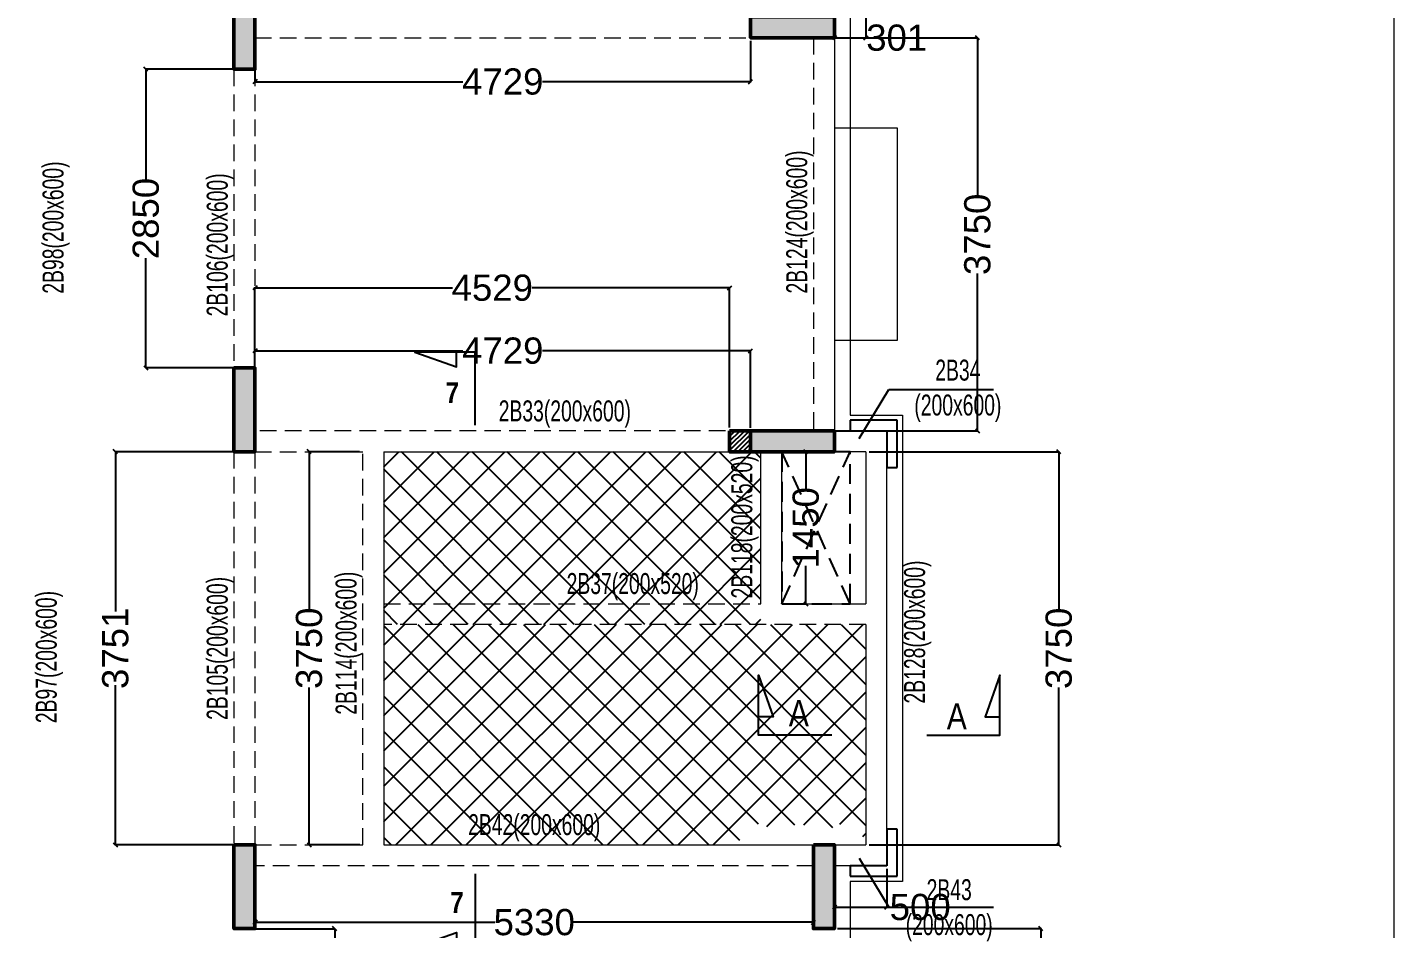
# Model space of a CAD drawing. Header units: millimetres. Extents: x -29 to 37328, y -5 to 79129.
# Drawn here: x 24289 to 37328, y 42408 to 51008 of the extents above; entities that cross this region are included whole.
import ezdxf
from ezdxf.enums import TextEntityAlignment as Align

# ---------------------------------------------------------------- set-up
doc = ezdxf.new("R2010")
doc.units = ezdxf.units.MM
for name, pattern in [('CONTINU', [0]), ('DASHED', [0.75, 0.5, -0.25]), ('HIDDEN', [9.524999999999995, 6.349999999999998, -3.174999999999998])]:
    doc.linetypes.add(name, pattern=pattern)
for name, color, linetype, lineweight in [('A-BOXING PROJECTION', 8, 'Continuous', 9), ('A-CLMN', 5, 'Continuous', 50), ('A-CONC-PATT', 253, 'Continuous', 0), ('S - BEAM', 7, 'Continuous', 13), ('S - BEAM TXT', 30, 'Continuous', 13), ('STR-Stair', 1, 'Continuous', 13)]:
    doc.layers.add(name, color=color, linetype=linetype, lineweight=lineweight)
for name, color, linetype in [('BAND DETAILS', 2, 'Continuous'), ('PC-Detail-Light', 7, 'Continuous'), ('S-DIM', 8, 'Continuous'), ('SECTION', 4, 'CONTINU'), ('SL-FW-HIDDEN', 1, 'Continuous'), ('TOILET SUNK BY80', 240, 'Continuous')]:
    doc.layers.add(name, color=color, linetype=linetype)
doc.styles.add('S - GRID TXT', font='ARIALNB.TTF')
doc.styles.add('SD', font='ARIALNB.TTF')
doc.styles.add('SED', font='ARIALN.TTF', dxfattribs={"height": 50})
doc.styles.add('SOBHA', font='arial.ttf')
doc.styles.get("Standard").update_dxf_attribs({"font": 'arial.ttf'})
doc.styles.add('TITLE', font='tahoma.ttf')
doc.dimstyles.new('ISO-25', dxfattribs={"dimtxt": 2.5, "dimasz": 2.5, "dimexe": 1.25, "dimexo": 0.625, "dimtad": 1, "dimtxsty": 'Standard', "dimcen": 2.5, "dimadec": 0, "dimazin": 0, "dimtfac": 1, "dimtmove": 0, "dimatfit": 3, "dimfxl": 1, "dimarcsym": 0})
doc.dimstyles.new('S--20', dxfattribs={"dimscale": 20, "dimtxt": 12.5, "dimasz": 2, "dimexe": 0.25, "dimexo": 1.5, "dimgap": 0.1, "dimtad": 0, "dimdec": 0, "dimrnd": 0.0005, "dimzin": 0, "dimdsep": 46, "dimtxsty": 'SOBHA', "dimblk": 'OBLIQUE', "dimcen": 0.09, "dimclrd": 8, "dimclre": 8, "dimclrt": 4, "dimadec": 0, "dimazin": 0, "dimtfac": 1, "dimtdec": 0, "dimtofl": 0, "dimtmove": 0, "dimatfit": 3, "dimfxl": 0.18, "dimtolj": 1, "dimtzin": 0, "dimlwd": -1, "dimlwe": -1, "dimarcsym": 0})

# ---------------------------------------------------------------- blocks, each defined once
blk = doc.blocks.new('*U76')
at = {"layer": 'SL-FW-HIDDEN', "linetype": 'HIDDEN', "ltscale": 30}
for p, q in [((649.9999999981881, 1449.987319799671), (0, 0)), ((0, 1449.987319799606), (649.9999999981881, 6.51994e-11))]:
    blk.add_line(p, q, dxfattribs=at)
blk.add_lwpolyline([(0, 1449.987319799606), (649.9999999981881, 1449.987319799671), (649.9999999981881, 6.51994e-11), (0, 0)], close=True, dxfattribs=at)
at = {"layer": 'SL-FW-HIDDEN', "linetype": 'DASHED', "ltscale": 250, "style": 'TITLE'}
blk.add_attdef('DECRIPTION', text='', height=125, dxfattribs=at).set_placement((960.2857945039927, 115.6187011250547), align=Align.MIDDLE_CENTER)
blk = doc.blocks.new('FFR')
at = {"layer": 'A-CONC-PATT'}
h = blk.add_hatch(color=256, dxfattribs=at)
h.dxf.hatch_style = 1
h.paths.add_polyline_path([(18370.0027999097, 20080.00089872256), (18170.00279990971, 20080.00089872256), (18170.00279990971, 19280.00089872256), (18370.0027999097, 19280.00089872256)])
h = blk.add_hatch(color=256, dxfattribs=at)
h.dxf.hatch_style = 1
h.paths.add_polyline_path([(23900.00279990971, 19580.02746879495), (23900.00279990971, 19780.02746879496), (23100.00279990971, 19780.02746879496), (23100.00279990971, 19580.02746879495)])
h = blk.add_hatch(color=256, dxfattribs=at)
h.dxf.hatch_style = 1
h.paths.add_polyline_path([(18370.00000000014, 16430.0000068061), (18170.00000000014, 16430.0000068061), (18170.00000000014, 15630.0000068061), (18370.00000000014, 15630.0000068061)])
h = blk.add_hatch(color=256, dxfattribs=at)
h.dxf.hatch_style = 1
h.paths.add_polyline_path([(23899.9984540554, 15630.00001021847), (23899.9984540554, 15830.05240987288), (23099.9984540554, 15830.05240987288), (23099.9984540554, 15630.00001021847)])
h = blk.add_hatch(color=256, dxfattribs=at)
h.dxf.hatch_style = 1
h.paths.add_polyline_path([(18370.0000000002, 11879.99998599849), (18170.0000000002, 11879.99998599849), (18170.0000000002, 11079.99998599849), (18370.0000000002, 11079.99998599849)])
h = blk.add_hatch(color=256, dxfattribs=at)
h.dxf.hatch_style = 1
h.paths.add_polyline_path([(23900.00000000023, 11880.00000168103), (23700.00000000023, 11880.00000168103), (23700.00000000023, 11080.00000168104), (23900.00000000023, 11080.00000168104)])
at = {"layer": 'PC-Detail-Light', "linetype": 'ByBlock'}
h = blk.add_hatch(dxfattribs=at)
h.set_pattern_fill('ANSI31', color=8, scale=10)
h.set_pattern_definition([(45, (40025.56008272475, 2210502.121242438), (-22.45064030267288, 22.45064030267288), [])])
h.paths.add_polyline_path([(22899.9984540554, 15829.99998051487), (23099.9984540554, 15829.99998051487), (23099.9984540554, 15629.99998051487), (22899.9984540554, 15629.99998051487)])
at = {"layer": 'A-CLMN'}
for points, elevation in [([(18170.00279990971, 20080.00089872256), (18370.0027999097, 20080.00089872256), (18370.0027999097, 19280.00089872256), (18170.00279990971, 19280.00089872256)], 0.5916704429378362), ([(23900.00279990971, 19780.02746879496), (23900.00279990971, 19580.02746879495), (23100.00279990971, 19580.02746879495), (23100.00279990971, 19780.02746879496)], 0.5882069879004213), ([(22899.9984540554, 15829.99998051487), (23099.9984540554, 15829.99998051487), (23099.9984540554, 15629.99998051487), (22899.9984540554, 15629.99998051487)], -0.2712165559620134), ([(23899.9984540554, 15830.05240987288), (23899.9984540554, 15630.00001021847), (23099.9984540554, 15630.00001021847), (23099.9984540554, 15830.05240987288)], -0.2712165559620134)]:
    blk.add_lwpolyline(points, close=True, dxfattribs=dict(at, elevation=elevation))
for points in [[(18170.00000000014, 16430.0000068061), (18370.00000000014, 16430.0000068061), (18370.00000000014, 15630.0000068061), (18170.00000000014, 15630.0000068061)], [(18170.0000000002, 11879.99998599849), (18370.0000000002, 11879.99998599849), (18370.0000000002, 11079.99998599849), (18170.0000000002, 11079.99998599849)], [(23700.00000000023, 11880.00000168103), (23900.00000000023, 11880.00000168103), (23900.00000000023, 11080.00000168104), (23700.00000000023, 11080.00000168104)]]:
    blk.add_lwpolyline(points, close=True, dxfattribs=at)
blk = doc.blocks.new('ELEVATION FEATURE - ELEVATION FEATURE-2962623-SECOND FLOOR LEVEL')
at = {"layer": 'A-BOXING PROJECTION', "color": 2}
for p, q in [((5002167.966032137, 4974915.610924845), (5002167.966032137, 4970965.610906194)), ((5002167.966032137, 4970965.610906194), (5002167.966032137, 4968225.610887547)), ((5002167.966032137, 4968225.610887546), (5002667.966032137, 4968225.610887546)), ((5002667.966032137, 4968225.610887547), (5002667.966032137, 4963775.610887544)), ((5002667.966032136, 4963775.610887544), (5002167.966032136, 4963775.610887544)), ((5002167.966032137, 4963775.610887544), (5002167.966032137, 4963065.610923148))]:
    blk.add_line(p, q, dxfattribs=at)
at = {"layer": 'A-BOXING PROJECTION', "color": 2, "lineweight": 25}
for p, q in [((5002167.966032136, 4968175.610887545), (5002167.966032136, 4968075.610887545)), ((5002617.966032136, 4968175.610887545), (5002167.966032136, 4968175.610887545)), ((5002167.966032136, 4968075.610887545), (5002517.966032136, 4968075.610887545)), ((5002517.966032136, 4968075.610887545), (5002517.966032136, 4967725.610887545)), ((5002617.966032136, 4967725.610887545), (5002617.966032136, 4968175.610887545)), ((5002517.966032136, 4967725.610887545), (5002617.966032136, 4967725.610887545)), ((5002617.966032136, 4964275.610887546), (5002517.966032136, 4964275.610887546)), ((5002517.966032136, 4964275.610887546), (5002517.966032136, 4963925.610887545)), ((5002617.966032136, 4963825.610887546), (5002617.966032136, 4964275.610887546)), ((5002517.966032136, 4963925.610887545), (5002167.966032136, 4963925.610887545)), ((5002167.966032136, 4963925.610887545), (5002167.966032136, 4963825.610887546)), ((5002167.966032136, 4963825.610887546), (5002617.966032136, 4963825.610887546))]:
    blk.add_line(p, q, dxfattribs=at)
blk = doc.blocks.new('A$C420997f2')
at = {"layer": 'SECTION', "color": 5, "ltscale": 1000}
for points, elevation in [([(23674.25302811182, 11724.70115976035), (22976.92639255902, 11724.70370704727), (22976.92849270097, 12299.62321322644), (23116.27923874028, 11901.49797995155), (22976.9270383821, 11901.49848899757)], -1.029502051516391), ([(24581.47126353072, 11724.70115976082), (25278.79789908352, 11724.70370704727), (25278.79579894158, 12299.62321322644), (25139.44505290227, 11901.49797995155), (25278.79725326045, 11901.49848899757)], -0.4617029400062353)]:
    blk.add_lwpolyline(points, dxfattribs=dict(at, elevation=elevation))
at = {"layer": 'SECTION', "linetype": 'Continuous', "style": 'SED'}
for p in [(23265.09804594849, 11810.55171096045, -1.029502051516391), (24772.65962759062, 11780.59554078663, -0.4617029400062293)]:
    blk.add_text('A', height=250, rotation=0.0105111009019829, dxfattribs=at).set_placement(p)
blk = doc.blocks.new('_Oblique')
at = {"color": 0, "linetype": 'ByBlock', "lineweight": -2}
blk.add_line((-0.5, -0.5), (0.5, 0.5), dxfattribs=at)
blk = doc.blocks.new('*D270')
at = {"layer": 'Defpoints', "color": 0, "linetype": 'ByBlock', "transparency": 16777216}
for p in [(31991.26730592547, 55055.2387894822, 0.0170424583166096), (32291.79428978754, 55055.2387894822, 0.0170424583166056), (32291.79428978754, 50907.92197320393)]:
    blk.add_point(p, dxfattribs=at)
at = {"layer": 'S-DIM', "color": 8, "transparency": 16777216}
for p, q in [((31991.26730592547, 55025.2387894822), (31991.26730592547, 50902.92197320393)), ((32291.79428978754, 55025.2387894822), (32291.79428978754, 50902.92197320393)), ((31991.26730592547, 50907.92197320393), (32291.79428978754, 50907.92197320393)), ((32291.79428978754, 50907.92197320393), (32331.79428978753, 50907.92197320393))]:
    blk.add_line(p, q, dxfattribs=at)
at = {"layer": 'S-DIM', "color": 8, "linetype": 'ByBlock', "transparency": 16777216, "xscale": 40, "yscale": 40, "zscale": 40, "rotation": 180}
blk.add_blockref('_Oblique', (31991.26730592547, 50907.92197320393), dxfattribs=at)
at = {"layer": 'S-DIM', "color": 8, "linetype": 'ByBlock', "transparency": 16777216, "xscale": 40, "yscale": 40, "zscale": 40}
blk.add_blockref('_Oblique', (32291.79428978754, 50907.92197320393), dxfattribs=at)
at = {"layer": 'S-DIM', "color": 4, "linetype": 'ByBlock', "transparency": 16777216, "insert": (32585.75540847785, 50907.92197320393), "char_height": 250, "attachment_point": 5, "style": 'SOBHA'}
blk.add_mtext('\\A1;301', dxfattribs=at)
blk = doc.blocks.new('*D397')
at = {"layer": 'Defpoints', "color": 0, "linetype": 'ByBlock', "transparency": 16777216}
for p in [(26461.26651538868, 50907.92197320377), (31190.70082329106, 50908.58102017564, 0.5208594043620997), (31190.70082329106, 50489.40024323342)]:
    blk.add_point(p, dxfattribs=at)
at = {"layer": 'S-DIM', "color": 8, "transparency": 16777216}
for p, q in [((26461.26651538868, 50877.92197320378), (26461.26651538868, 50484.40024323342)), ((31190.70082329106, 50878.58102017563), (31190.70082329106, 50484.40024323342)), ((26461.26651538868, 50489.40024323342), (28445.4024960793, 50489.40024323342)), ((31190.70082329106, 50489.40024323342), (29206.56484260044, 50489.40024323342))]:
    blk.add_line(p, q, dxfattribs=at)
at = {"layer": 'S-DIM', "color": 8, "linetype": 'ByBlock', "transparency": 16777216, "xscale": 40, "yscale": 40, "zscale": 40, "rotation": 180}
blk.add_blockref('_Oblique', (26461.26651538868, 50489.40024323342), dxfattribs=at)
at = {"layer": 'S-DIM', "color": 8, "linetype": 'ByBlock', "transparency": 16777216, "xscale": 40, "yscale": 40, "zscale": 40}
blk.add_blockref('_Oblique', (31190.70082329106, 50489.40024323342), dxfattribs=at)
at = {"layer": 'S-DIM', "color": 4, "linetype": 'ByBlock', "transparency": 16777216, "insert": (28825.98366933987, 50489.40024323342), "char_height": 250, "attachment_point": 5, "style": 'SOBHA'}
blk.add_mtext('\\A1;4729', dxfattribs=at)
blk = doc.blocks.new('*D399')
at = {"layer": 'Defpoints', "color": 0, "linetype": 'ByBlock', "transparency": 16777216}
for p in [(31190.3264749613, 47922.01982063009), (26461.42337137478, 47157.9219732224), (31190.3264749613, 47157.92197322256, -0.3385641395003347)]:
    blk.add_point(p, dxfattribs=at)
at = {"layer": 'S-DIM', "color": 8, "transparency": 16777216}
for p, q in [((26461.42337137478, 47187.92197322239), (26461.42337137478, 47927.01982063008)), ((26461.42337137478, 47922.01982063009), (28445.29374990747, 47922.01982063009)), ((31190.3264749613, 47922.01982063009), (29206.45609642861, 47922.01982063009)), ((31190.3264749613, 47187.92197322255), (31190.3264749613, 47927.01982063008))]:
    blk.add_line(p, q, dxfattribs=at)
at = {"layer": 'S-DIM', "color": 8, "linetype": 'ByBlock', "transparency": 16777216, "xscale": 40, "yscale": 40, "zscale": 40, "rotation": 180}
blk.add_blockref('_Oblique', (26461.42337137478, 47922.01982063009), dxfattribs=at)
at = {"layer": 'S-DIM', "color": 8, "linetype": 'ByBlock', "transparency": 16777216, "xscale": 40, "yscale": 40, "zscale": 40}
blk.add_blockref('_Oblique', (31190.3264749613, 47922.01982063009), dxfattribs=at)
at = {"layer": 'S-DIM', "color": 4, "linetype": 'ByBlock', "transparency": 16777216, "insert": (28825.87492316804, 47922.01982063009), "char_height": 250, "attachment_point": 5, "style": 'SOBHA'}
blk.add_mtext('\\A1;4729', dxfattribs=at)
blk = doc.blocks.new('*D400')
at = {"layer": 'Defpoints', "color": 0, "linetype": 'ByBlock', "transparency": 16777216}
for p in [(26461.42337137478, 48522.35184436261), (26461.42337137478, 47157.9219732224), (30990.69647743674, 47158.55353189555, -0.3385641395007042)]:
    blk.add_point(p, dxfattribs=at)
at = {"layer": 'S-DIM', "color": 8, "transparency": 16777216}
for p, q in [((26461.42337137478, 47187.92197322239), (26461.42337137478, 48527.3518443626)), ((26461.42337137478, 48522.35184436261), (28345.47875114519, 48522.35184436261)), ((30990.69647743674, 48522.35184436261), (29106.64109766633, 48522.35184436261)), ((30990.69647743674, 47188.55353189555), (30990.69647743674, 48527.3518443626))]:
    blk.add_line(p, q, dxfattribs=at)
at = {"layer": 'S-DIM', "color": 8, "linetype": 'ByBlock', "transparency": 16777216, "xscale": 40, "yscale": 40, "zscale": 40, "rotation": 180}
blk.add_blockref('_Oblique', (26461.42337137478, 48522.35184436261), dxfattribs=at)
at = {"layer": 'S-DIM', "color": 8, "linetype": 'ByBlock', "transparency": 16777216, "xscale": 40, "yscale": 40, "zscale": 40}
blk.add_blockref('_Oblique', (30990.69647743674, 48522.35184436261), dxfattribs=at)
at = {"layer": 'S-DIM', "color": 4, "linetype": 'ByBlock', "transparency": 16777216, "insert": (28726.05992440576, 48522.35184436261), "char_height": 250, "attachment_point": 5, "style": 'SOBHA'}
blk.add_mtext('\\A1;4529', dxfattribs=at)
blk = doc.blocks.new('*D309')
at = {"layer": 'Defpoints', "color": 0, "linetype": 'ByBlock', "transparency": 16777216}
for p in [(26461.20151002331, 43007.60448501368, 0.775131709330708), (31791.50772612333, 43007.60448501368, 0.7751317093305073), (31791.50772612333, 42469.06205213691)]:
    blk.add_point(p, dxfattribs=at)
at = {"layer": 'S-DIM', "color": 8, "transparency": 16777216}
for p, q in [((26461.20151002331, 42977.60448501368), (26461.20151002331, 42464.06205213691)), ((31791.50772612333, 42977.60448501368), (31791.50772612333, 42464.06205213691)), ((26461.20151002331, 42469.06205213691), (28751.48626882366, 42469.06205213691)), ((31791.50772612333, 42469.06205213691), (29501.22296732298, 42469.06205213691))]:
    blk.add_line(p, q, dxfattribs=at)
at = {"layer": 'S-DIM', "color": 8, "linetype": 'ByBlock', "transparency": 16777216, "xscale": 40, "yscale": 40, "zscale": 40, "rotation": 180}
blk.add_blockref('_Oblique', (26461.20151002331, 42469.06205213691), dxfattribs=at)
at = {"layer": 'S-DIM', "color": 8, "linetype": 'ByBlock', "transparency": 16777216, "xscale": 40, "yscale": 40, "zscale": 40}
blk.add_blockref('_Oblique', (31791.50772612333, 42469.06205213691), dxfattribs=at)
at = {"layer": 'S-DIM', "color": 4, "linetype": 'ByBlock', "transparency": 16777216, "insert": (29126.35461807332, 42469.06205213691), "char_height": 250, "attachment_point": 5, "style": 'SOBHA'}
blk.add_mtext('\\A1;5330', dxfattribs=at)
blk = doc.blocks.new('*D310')
at = {"layer": 'Defpoints', "color": 0, "linetype": 'ByBlock', "transparency": 16777216}
for p in [(31991.42334512643, 43007.9219764277, 0.1904862137207601), (32491.72819930711, 43007.9219764277, 0.1904862137210008), (32491.72819930711, 42613.78913731982)]:
    blk.add_point(p, dxfattribs=at)
at = {"layer": 'S-DIM', "color": 8, "transparency": 16777216}
for p, q in [((31991.42334512643, 42977.9219764277), (31991.42334512643, 42608.78913731982)), ((32491.72819930711, 42977.9219764277), (32491.72819930711, 42608.78913731982)), ((31991.42334512643, 42613.78913731982), (32491.72819930711, 42613.78913731982)), ((32491.72819930711, 42613.78913731982), (32531.72819930711, 42613.78913731982))]:
    blk.add_line(p, q, dxfattribs=at)
at = {"layer": 'S-DIM', "color": 8, "linetype": 'ByBlock', "transparency": 16777216, "xscale": 40, "yscale": 40, "zscale": 40, "rotation": 180}
blk.add_blockref('_Oblique', (31991.42334512643, 42613.78913731982), dxfattribs=at)
at = {"layer": 'S-DIM', "color": 8, "linetype": 'ByBlock', "transparency": 16777216, "xscale": 40, "yscale": 40, "zscale": 40}
blk.add_blockref('_Oblique', (32491.72819930711, 42613.78913731982), dxfattribs=at)
at = {"layer": 'S-DIM', "color": 4, "linetype": 'ByBlock', "transparency": 16777216, "insert": (32809.47854037123, 42613.78913731982), "char_height": 250, "attachment_point": 5, "style": 'SOBHA'}
blk.add_mtext('\\A1;500', dxfattribs=at)
blk = doc.blocks.new('*D423')
at = {"layer": 'Defpoints', "color": 0, "linetype": 'ByBlock', "transparency": 16777216}
for p in [(26261.4233713748, 42407.92197310833), (27222.92158575369, 42407.92197310833), (26261.00317202567, 39258.55355311016, -0.0673475835383215)]:
    blk.add_point(p, dxfattribs=at)
at = {"layer": 'S-DIM', "color": 8, "transparency": 16777216}
for p, q in [((26291.4233713748, 42407.92197310833), (27227.92158575369, 42407.92197310833)), ((27222.92158575369, 42407.92197310833), (27222.92158575369, 41208.702974569)), ((27222.9215857537, 39258.55355311016), (27222.9215857537, 40457.77255164948)), ((26291.00317202567, 39258.55355311016), (27227.92158575369, 39258.55355311016))]:
    blk.add_line(p, q, dxfattribs=at)
at = {"layer": 'S-DIM', "color": 8, "linetype": 'ByBlock', "transparency": 16777216, "xscale": 40, "yscale": 40, "zscale": 40}
for p, rotation in [((27222.92158575369, 42407.92197310833), 90), ((27222.9215857537, 39258.55355311016), 270)]:
    blk.add_blockref('_Oblique', p, dxfattribs=dict(at, rotation=rotation))
at = {"layer": 'S-DIM', "color": 4, "linetype": 'ByBlock', "transparency": 16777216, "insert": (27222.9215857537, 40833.23776310923), "char_height": 250, "attachment_point": 5, "rotation": 90, "style": 'SOBHA'}
blk.add_mtext('\\A1;3149', dxfattribs=at)
blk = doc.blocks.new('*D357')
at = {"layer": 'Defpoints', "color": 0, "linetype": 'ByBlock', "transparency": 16777216}
for p in [(25129.82227967969, 46958.5535581868), (26460.69802338151, 46958.5535581868, -0.0673475835383215), (26461.20151002333, 43207.92197642958, 0.775131709330708)]:
    blk.add_point(p, dxfattribs=at)
at = {"layer": 'S-DIM', "color": 8, "transparency": 16777216}
for p, q in [((26430.69802338151, 46958.5535581868), (25124.82227967969, 46958.5535581868)), ((25129.82227967969, 46958.5535581868), (25129.82227967969, 45434.31689418405)), ((25129.82227967969, 43207.92197642958), (25129.82227967969, 44732.15864043234)), ((26431.20151002332, 43207.92197642958), (25124.82227967969, 43207.92197642958))]:
    blk.add_line(p, q, dxfattribs=at)
at = {"layer": 'S-DIM', "color": 8, "linetype": 'ByBlock', "transparency": 16777216, "xscale": 40, "yscale": 40, "zscale": 40}
for p, rotation in [((25129.82227967969, 46958.5535581868), 90), ((25129.82227967969, 43207.92197642958), 270)]:
    blk.add_blockref('_Oblique', p, dxfattribs=dict(at, rotation=rotation))
at = {"layer": 'S-DIM', "color": 4, "linetype": 'ByBlock', "transparency": 16777216, "insert": (25129.8222796797, 45083.23776730818), "char_height": 250, "attachment_point": 5, "rotation": 90, "style": 'SOBHA'}
blk.add_mtext('\\A1;3751', dxfattribs=at)
blk = doc.blocks.new('*D358')
at = {"layer": 'Defpoints', "color": 0, "linetype": 'ByBlock', "transparency": 16777216}
for p in [(25420.58920879952, 50608.55445010327), (26460.70082329107, 50608.55445010327, 0.5243228593995147), (26460.69802338153, 47758.5535581868, -0.0673475835383215)]:
    blk.add_point(p, dxfattribs=at)
at = {"layer": 'S-DIM', "color": 8, "transparency": 16777216}
for p, q in [((26430.70082329107, 50608.55445010327), (25415.58920879952, 50608.55445010327)), ((25420.58920879952, 50608.55445010327), (25420.58920879952, 49560.55400414504)), ((25420.58920879952, 47758.5535581868), (25420.58920879952, 48806.55400414503)), ((26430.69802338153, 47758.5535581868), (25415.58920879952, 47758.5535581868))]:
    blk.add_line(p, q, dxfattribs=at)
at = {"layer": 'S-DIM', "color": 8, "linetype": 'ByBlock', "transparency": 16777216, "xscale": 40, "yscale": 40, "zscale": 40}
for p, rotation in [((25420.58920879952, 50608.55445010327), 90), ((25420.58920879952, 47758.5535581868), 270)]:
    blk.add_blockref('_Oblique', p, dxfattribs=dict(at, rotation=rotation))
at = {"layer": 'S-DIM', "color": 4, "linetype": 'ByBlock', "transparency": 16777216, "insert": (25420.58920879953, 49183.55400414501), "char_height": 250, "attachment_point": 5, "rotation": 90, "style": 'SOBHA'}
blk.add_mtext('\\A1;2850', dxfattribs=at)
blk = doc.blocks.new('*D429')
at = {"layer": 'Defpoints', "color": 0, "linetype": 'ByBlock', "transparency": 16777216}
for p in [(26978.40482562421, 46958.55435058289), (27490.5555854914, 46958.55435058289, -0.1903881762720516), (27490.75510308404, 43208.55500563888, -0.3941497841080543)]:
    blk.add_point(p, dxfattribs=at)
at = {"layer": 'S-DIM', "color": 8, "transparency": 16777216}
for p, q in [((27460.5555854914, 46958.55435058289), (26973.40482562421, 46958.55435058289)), ((26978.40482562421, 46958.55435058289), (26978.40482562421, 45458.33776133053)), ((26978.40482562421, 43208.55500563888), (26978.40482562421, 44708.77159489123)), ((27460.75510308404, 43208.55500563888), (26973.40482562421, 43208.55500563888))]:
    blk.add_line(p, q, dxfattribs=at)
at = {"layer": 'S-DIM', "color": 8, "linetype": 'ByBlock', "transparency": 16777216, "xscale": 40, "yscale": 40, "zscale": 40}
for p, rotation in [((26978.40482562421, 46958.55435058289), 90), ((26978.40482562421, 43208.55500563888), 270)]:
    blk.add_blockref('_Oblique', p, dxfattribs=dict(at, rotation=rotation))
at = {"layer": 'S-DIM', "color": 4, "linetype": 'ByBlock', "transparency": 16777216, "insert": (26978.40482562422, 45083.55467811087), "char_height": 250, "attachment_point": 5, "rotation": 90, "style": 'SOBHA'}
blk.add_mtext('\\A1;3750', dxfattribs=at)
blk = doc.blocks.new('*D361')
at = {"layer": 'Defpoints', "color": 0, "linetype": 'ByBlock', "transparency": 16777216}
for p in [(31490.04401293985, 46957.90188296995, -0.1903881762718811), (31490.04401293988, 45507.91456317034, -0.1903881762719663), (31718.0154673207, 45507.91456317034)]:
    blk.add_point(p, dxfattribs=at)
at = {"layer": 'S-DIM', "color": 8, "transparency": 16777216}
for p, q in [((31520.04401293985, 46957.90188296995), (31723.0154673207, 46957.90188296995)), ((31718.0154673207, 46957.90188296995), (31718.0154673207, 46596.00986017792)), ((31718.0154673207, 45507.91456317034), (31718.0154673207, 45869.80658596236)), ((31520.04401293988, 45507.91456317034), (31723.0154673207, 45507.91456317034))]:
    blk.add_line(p, q, dxfattribs=at)
at = {"layer": 'S-DIM', "color": 8, "linetype": 'ByBlock', "transparency": 16777216, "xscale": 40, "yscale": 40, "zscale": 40}
for p, rotation in [((31718.0154673207, 46957.90188296995), 90), ((31718.0154673207, 45507.91456317034), 270)]:
    blk.add_blockref('_Oblique', p, dxfattribs=dict(at, rotation=rotation))
at = {"layer": 'S-DIM', "color": 4, "linetype": 'ByBlock', "transparency": 16777216, "insert": (31718.01546732071, 46232.90822307013), "char_height": 250, "attachment_point": 5, "rotation": 90, "style": 'SOBHA'}
blk.add_mtext('\\A1;1450', dxfattribs=at)
blk = doc.blocks.new('*D366')
at = {"layer": 'Defpoints', "color": 0, "linetype": 'ByBlock', "transparency": 16777216}
for p in [(31990.69802338159, 42408.55355306173, -0.0673475835383215), (31991.42331934047, 39257.92196981021, 0.2073325978203511), (33961.34576280894, 39257.92196981021)]:
    blk.add_point(p, dxfattribs=at)
at = {"layer": 'S-DIM', "color": 8, "transparency": 16777216}
for p, q in [((32020.69802338158, 42408.55355306173), (33966.34576280894, 42408.55355306173)), ((33961.34576280894, 42408.55355306173), (33961.34576280894, 41184.31688831182)), ((33961.34576280894, 39257.92196981021), (33961.34576280894, 40482.15863456011)), ((32021.42331934047, 39257.92196981021), (33966.34576280894, 39257.92196981021))]:
    blk.add_line(p, q, dxfattribs=at)
at = {"layer": 'S-DIM', "color": 8, "linetype": 'ByBlock', "transparency": 16777216, "xscale": 40, "yscale": 40, "zscale": 40}
for p, rotation in [((33961.34576280894, 42408.55355306173), 90), ((33961.34576280894, 39257.92196981021), 270)]:
    blk.add_blockref('_Oblique', p, dxfattribs=dict(at, rotation=rotation))
at = {"layer": 'S-DIM', "color": 4, "linetype": 'ByBlock', "transparency": 16777216, "insert": (33961.34576280894, 40833.23776143595), "char_height": 250, "attachment_point": 5, "rotation": 90, "style": 'SOBHA'}
blk.add_mtext('\\A1;3151', dxfattribs=at)
blk = doc.blocks.new('*D431')
at = {"layer": 'Defpoints', "color": 0, "linetype": 'ByBlock', "transparency": 16777216}
for p in [(31791.42331934048, 50907.9219732038), (33355.84747688772, 50907.9219732038), (31791.42331934047, 47157.92264857843)]:
    blk.add_point(p, dxfattribs=at)
at = {"layer": 'S-DIM', "color": 8, "transparency": 16777216}
for p, q in [((31821.42331934048, 50907.9219732038), (33360.84747688772, 50907.9219732038)), ((33355.84747688772, 50907.9219732038), (33355.84747688772, 49407.70539411077)), ((33355.84747688773, 47157.92264857843), (33355.84747688773, 48658.13922767146)), ((31821.42331934047, 47157.92264857843), (33360.84747688773, 47157.92264857843))]:
    blk.add_line(p, q, dxfattribs=at)
at = {"layer": 'S-DIM', "color": 8, "linetype": 'ByBlock', "transparency": 16777216, "xscale": 40, "yscale": 40, "zscale": 40}
for p, rotation in [((33355.84747688772, 50907.9219732038), 90), ((33355.84747688773, 47157.92264857843), 270)]:
    blk.add_blockref('_Oblique', p, dxfattribs=dict(at, rotation=rotation))
at = {"layer": 'S-DIM', "color": 4, "linetype": 'ByBlock', "transparency": 16777216, "insert": (33355.84747688773, 49032.9223108911), "char_height": 250, "attachment_point": 5, "rotation": 90, "style": 'SOBHA'}
blk.add_mtext('\\A1;3750', dxfattribs=at)
blk = doc.blocks.new('*D367')
at = {"layer": 'Defpoints', "color": 0, "linetype": 'ByBlock', "transparency": 16777216}
for p in [(32291.96315917348, 46957.9219765418, 0.3955008249121832), (34132.41980468402, 46957.9219765418), (32291.95006019296, 43207.92197642958, 0.1904862137207601)]:
    blk.add_point(p, dxfattribs=at)
at = {"layer": 'S-DIM', "color": 8, "transparency": 16777216}
for p, q in [((32321.96315917348, 46957.9219765418), (34137.41980468402, 46957.9219765418)), ((34132.41980468402, 46957.9219765418), (34132.41980468402, 45457.70505970534)), ((34132.41980468402, 43207.92197642958), (34132.41980468402, 44708.13889326604)), ((32321.95006019296, 43207.92197642958), (34137.41980468402, 43207.92197642958))]:
    blk.add_line(p, q, dxfattribs=at)
at = {"layer": 'S-DIM', "color": 8, "linetype": 'ByBlock', "transparency": 16777216, "xscale": 40, "yscale": 40, "zscale": 40}
for p, rotation in [((34132.41980468402, 46957.9219765418), 90), ((34132.41980468402, 43207.92197642958), 270)]:
    blk.add_blockref('_Oblique', p, dxfattribs=dict(at, rotation=rotation))
at = {"layer": 'S-DIM', "color": 4, "linetype": 'ByBlock', "transparency": 16777216, "insert": (34132.41980468402, 45082.92197648568), "char_height": 250, "attachment_point": 5, "rotation": 90, "style": 'SOBHA'}
blk.add_mtext('\\A1;3750', dxfattribs=at)
blk = doc.blocks.new('FIRST FLOOR ROOF FRAMING LAYOUT')
at = {"layer": 'TOILET SUNK BY80'}
h = blk.add_hatch(dxfattribs=at)
h.set_pattern_fill('ANSI37', color=256, scale=75, style=0)
h.set_pattern_definition([(45, (186629.2729432472, -710907.1038300507), (-168.3798022700466, 168.3798022700466), []), (135, (186629.2729432472, -710907.1038300507), (-168.3798022700466, -168.3798022700466), [])])
h.paths.add_polyline_path([(30953.90373893673, -2559454.403800365), (27355.20563934511, -2559453.323544587), (27355.49071564233, -2561101.198761805), (30954.12928174659, -2561101.394177141)])
h = blk.add_hatch(dxfattribs=at)
h.set_pattern_fill('ANSI37', color=256, scale=75, style=0)
h.set_pattern_definition([(45, (9765.857862043047, -2536224.371223529), (-168.3798022700466, 168.3798022700466), []), (135, (9765.857862043047, -2536224.371223529), (-168.3798022700466, -168.3798022700466), [])])
edge = h.paths.add_edge_path()
edge.add_line((31957.03363005283, -2561101.396083728), (27355.41040525272, -2561101.345127056))
edge.add_line((27355.40023682089, -2561155.125727244), (27355.53785055832, -2563204.347167459))
edge.add_line((27555.21161872064, -2563204.34462844), (30748.25417612279, -2563204.34462844))
edge.add_arc((30902.04557673099, -2563189.647548929), 154.4920679102808, 125.00000004969661, 185.4588949509168, ccw=False)
edge.add_arc((30929.5999103939, -2563144.436305533), 141.8141411103438, 35.00000004971412, 144.9999999502825, ccw=False)
edge.add_arc((31128.60488126294, -2563121.098586968), 101.1260705114243, 35.000000049739924, 144.9999999502602, ccw=False)
edge.add_arc((31322.22606499665, -2563140.66653719), 135.2417505802805, 35.0000000496687, 144.9999999503313, ccw=False)
edge.add_arc((31521.31885477698, -2563124.929846775), 107.805668136794, 35.00000004982911, 144.9999999501709, ccw=False)
edge.add_arc((31740.78722279692, -2563176.832035612), 173.6053547155362, 29.06922362110231, 139.0692235215794, ccw=False)
edge.add_arc((31782.37238074707, -2563249.796045345), 192.0436431792957, 24.573153526007104, 54.99999995010228, ccw=False)
edge.add_line((31957.02283501727, -2563169.93379075), (31957.02669888179, -2561155.174144897))
at = {"layer": 'S - BEAM', "linetype": 'HIDDEN', "ltscale": 25}
for p, q in [((26126.33916865467, -2555504.344631665), (30856.49597260644, -2555504.344631665)), ((31456.49597260644, -2555504.344631665), (31456.49597260644, -2559254.343956291)), ((25926.49602464077, -2555807.027140222), (25926.49602464077, -2558654.343956291)), ((26126.49602464077, -2555807.027140222), (26126.49602464077, -2558654.343956291)), ((30855.39912822729, -2559254.344631647, -0.3385641395003347), (26126.49602464077, -2559254.344631647)), ((32156.5604323755, -2559254.344628326, 0.3978188114249366), (32156.5604323755, -2559454.344628328, 0.3978188114249366)), ((25926.49602464077, -2559454.343956291), (25926.49602464077, -2563204.344631761)), ((26126.49602464077, -2559454.345283496), (27155.62823875738, -2559453.712254286, -0.7828222505882009)), ((26126.49602464077, -2559454.343956291), (26126.49602464077, -2563204.344631761)), ((27155.82775635002, -2563203.711599231, -0.3941497841080543), (27155.62823875738, -2559453.712254286, -0.1903881762720516)), ((31957.03581243947, -2559454.344628328, 0.3978188114249366), (31656.33995919148, -2559454.344628328, 0.3978188114249366)), ((26126.27416328932, -2563204.34462844, 0.7751317093305073), (27155.82775635002, -2563203.711599231, -0.0076905412576936)), ((27355.52518230093, -2563203.714049344, -0.3978693021962082), (27355.52166166535, -2563203.714049344, -0.3978693021962082)), ((32156.8008525731, -2563204.34462844, 0.1904862137210008), (32156.8008525731, -2563404.344628442, 0.1904862137210008)), ((32156.8008525731, -2563204.344628423, 0.1904862137210008), (32156.99621923533, -2563204.344628423, 0.1904862137210008)), ((31456.58037938932, -2563404.662119856, 0.7751317093305073), (26126.27416328932, -2563404.662119856, 0.7751317093305073))]:
    blk.add_line(p, q, dxfattribs=at)
at = {"layer": 'S - BEAM', "linetype": 'ByBlock', "ltscale": 25}
for p, q in [((31656.49597260644, -2555504.344631665), (31656.49597260644, -2559254.343956291)), ((31656.33995919148, -2559254.344628326, 0.3978188114249366), (32156.5604323755, -2559254.344628326, 0.3978188114249366)), ((27355.32202266132, -2559453.712254286, -0.1903881762720516), (27355.40347408148, -2560903.712254287, -0.1903881762719663)), ((27355.32202266131, -2559453.712254286, -0.7828222505882009), (30953.52693349702, -2559454.317128591)), ((31957.03581243946, -2559454.344628328, 0.3955008249121832), (31957.03056058363, -2560904.392623041, 0.3964870447398073)), ((32156.99621923533, -2563204.344628423, 0.1904862137210008), (32157.00946631873, -2559454.347036909, 0.3978188114249366)), ((27355.40347408148, -2560903.712254287, -0.1903881762719663), (27355.52166166535, -2563203.714049344, -0.3942737778219765)), ((31957.02987133915, -2561101.710789708, 0.3856995494813569), (31957.02271345895, -2563204.344628423, 0.1904862137210008)), ((27355.5216615368, -2563203.711599231, -0.0076905412576936), (31456.58037938932, -2563204.34462844, 0.7751317093305073)), ((31456.58037938932, -2563204.34462844, 0.7751317093305073), (31456.58037938932, -2563404.662119856, 0.7751317093305073)), ((31656.49599839244, -2563204.34462844, 0.1904862137210008), (31957.02271345894, -2563204.34462844, 0.1904862137210008)), ((32156.8008525731, -2563404.344628442, 0.1904862137210008), (31656.49599839244, -2563404.344628442, 0.1904862137210008))]:
    blk.add_line(p, q, dxfattribs=at)
at = {"layer": 'S - BEAM', "color": 7, "linetype": 'ByBlock', "elevation": -0.1903881762682431}
blk.add_lwpolyline([(31656.49597260644, -2556363.712235637), (32256.15997667502, -2556363.712235637), (32256.15997667502, -2558393.712235637), (31656.49597260644, -2558393.712235637)], dxfattribs=at)
at = {"layer": 'S - BEAM', "linetype": 'ByBlock', "ltscale": 25}
for points, elevation in [([(30954.53522894165, -2560904.383051097), (30953.52693349702, -2559454.317128591)], 2.821992e-10), ([(31154.53523036826, -2560904.385178394), (31153.52693349702, -2559454.317128591)], 2.821992e-10), ([(31154.53520730152, -2560904.352005293), (31957.03056058363, -2560904.392623041)], 0.6679275372190389)]:
    blk.add_lwpolyline(points, dxfattribs=dict(at, elevation=elevation))
at = {"layer": 'S - BEAM', "linetype": 'HIDDEN', "ltscale": 25, "elevation": 0.6679275372190389}
for points in [[(27355.40347408148, -2560903.712254287), (30954.53476250674, -2560903.712254287)], [(31957.02987133915, -2561101.710789708), (27355.41416396642, -2561101.030421075)]]:
    blk.add_lwpolyline(points, dxfattribs=at)
at = {"layer": 'SECTION', "color": 5, "ltscale": 1000}
for points, elevation in [([(28226.90558948144, -2559200.732537818), (28226.90304219475, -2558503.405902265), (27651.98353601535, -2558503.408002407), (28050.10876929047, -2558642.758748446), (28050.10826024422, -2558503.406548088)], 0.2074306348707711), ([(28226.90558948144, -2563479.293932333), (28226.90304219429, -2564180.322521375), (27651.98353601489, -2564180.320421233), (28050.10876929, -2564040.969675194), (28050.10826024375, -2564180.321875552)], 0.5847435327763418)]:
    blk.add_lwpolyline(points, dxfattribs=dict(at, elevation=elevation))
at = {"layer": 'SL-FW-HIDDEN', "color": 3, "linetype": 'DASHED', "lineweight": 5, "ltscale": 30, "xscale": -1, "rotation": 180}
blk.add_blockref('*U76', (31155.11666620585, -2559454.364721899, -0.1903881762719663), dxfattribs=at)
at = {"layer": 'S - BEAM TXT', "char_height": 200, "attachment_point": 8, "rotation": 90.00000000000001, "style": 'S - GRID TXT'}
for s, insert in [('{\\fSwis721 LtCn BT|b0|i0|c0|p34;\\W0.9;2B98(200x600)}', (24359.78102822168, -2557315.012279708, 0.1064548799761773)), ('{\\fSwis721 LtCn BT|b0|i0|c0|p34;\\W0.9;2B124(200x600)}', (31456.58037939001, -2557261.791468993, 0.2007057046793311)), ('{\\fSwis721 LtCn BT|b0|i0|c0|p34;\\W0.9;2B106(200x600)}', (25926.5725201786, -2557480.02683074, 0.5847435327763418)), ('{\\fSwis721 LtCn BT|b0|i0|c0|p34;\\W0.9;2B118(200x520)}', (30932.3276708761, -2560170.897870245, 1.172852483741062)), ('{\\fSwis721 LtCn BT|b0|i0|c0|p34;\\W0.9;2B114(200x600)}', (27155.95420832789, -2561280.054302967, -1.654076806066918)), ('{\\fSwis721 LtCn BT|b0|i0|c0|p34;\\W0.9;2B128(200x600)}', (32581.27012019999, -2561173.911894181, -0.9909365176325045)), ('{\\fSwis721 LtCn BT|b0|i0|c0|p34;\\W0.9;2B105(200x600)}', (25926.57252017836, -2561330.026829756, 0.5847435327763418)), ('{\\fSwis721 LtCn BT|b0|i0|c0|p34;\\W0.9;2B97(200x600)}', (24295.12670347709, -2561412.59940921, 0.128769758669764))]:
    blk.add_mtext(s, dxfattribs=dict(at, insert=insert))
at = {"layer": 'S - BEAM TXT', "char_height": 200, "attachment_point": 8, "style": 'S - GRID TXT'}
for s, insert in [('{\\fSwis721 LtCn BT|b0|i0|c0|p34;\\W0.9;2B34\\P(200x600)}', (32834.15165256141, -2559168.372247111)), ('{\\fSwis721 LtCn BT|b0|i0|c0|p34;\\W0.9;2B33(200x600)}', (29083.34404104352, -2559224.203970142, 0.5847435327763418)), ('{\\fSwis721 LtCn BT|b0|i0|c0|p34;\\W0.9;2B37(200x520)}', (29731.56970199592, -2560871.557906487, -0.775131709327542)), ('{\\fSwis721 LtCn BT|b0|i0|c0|p34;\\W0.9;2B42(200x600)}', (28791.42727133943, -2563171.522140292, 0.7751317093305073)), ('{\\fSwis721 LtCn BT|b0|i0|c0|p34;\\W0.9;2B43\\P(200x600)}', (32751.3409228498, -2564125.593978037))]:
    blk.add_mtext(s, dxfattribs=dict(at, insert=insert))
at = {"layer": 'SECTION', "linetype": 'Continuous', "style": 'SD'}
for p in [(27945.84160863547, -2558990.150657643, 0.2074306348707711), (27990.7754106583, -2563854.202092165, 0.5847435327763418)]:
    blk.add_text('7', height=200, rotation=0.0105111009019829, dxfattribs=at).set_placement(p)
at = {"layer": 'BAND DETAILS', "color": 7, "linetype": 'ByBlock'}
for points in [[(31892.75264758677, -2559326.595762777, 0.2073325978203511), (32176.58313129623, -2558858.921186003, 0.2073325978203511), (33174.45708466381, -2558858.921186003, 0.2073325978203511)], [(31892.75264758677, -2563330.802890777, 0.2073325978203511), (32176.58313129623, -2563798.47746755, 0.2073325978203511), (33174.45708466381, -2563798.47746755, 0.2073325978203511)]]:
    blk.add_leader(points, dimstyle='ISO-25', override={"dimgap": 0.625, "dimtad": 0}, dxfattribs=at)

msp = doc.modelspace()

# ---------------------------------------------------------------- linework, layer by layer
at = {"layer": 'STR-Stair', "linetype": 'ByBlock', "elevation": 0.1230405933338951}
msp.add_lwpolyline([(-28.99409976649804, 77690.48246269643), (37327.78952312421, 77690.48246269643), (37327.78952312421, -5.356639398100014), (-28.99409976649804, -5.356639398100014)], close=True, dxfattribs=at)

# ---------------------------------------------------------------- block references
at = {"color": 1}
msp.add_blockref('FIRST FLOOR ROOF FRAMING LAYOUT', (334.9273467340081, 2606412.266604869), dxfattribs=at)
at = {"layer": 'A-BOXING PROJECTION'}
msp.add_blockref('ELEVATION FEATURE - ELEVATION FEATURE-2962623-SECOND FLOOR LEVEL', (-4970027.268008755, -4920917.057416703, -0.0673475835383215), dxfattribs=at)
at = {"layer": 'BAND DETAILS', "linetype": 'ByBlock'}
for name, p in [('A$C420997f2', (8290.700823294274, 32528.55444329714)), ('FFR', (8090.698023381349, 31328.55355138068, -0.0673475835383215))]:
    msp.add_blockref(name, p, dxfattribs=at)

# ---------------------------------------------------------------- dimensions: what is measured, and where the dimension line sits
at = {"layer": 'S-DIM', "linetype": 'ByBlock'}
for base, p1, p2, picture, middle in [((32291.79428978754, 50907.92197320393), (31991.26730592547, 55055.2387894822, 0.0170424583166096), (32291.79428978754, 55055.2387894822, 0.0170424583166056), '*D270', (32585.75540847785, 50907.92197320393)), ((31190.70082329106, 50489.40024323342), (26461.26651538868, 50907.92197320377), (31190.70082329106, 50908.58102017564, 0.5208594043620997), '*D397', (28825.98366933987, 50489.40024323342)), ((26461.42337137478, 48522.35184436261), (30990.69647743674, 47158.55353189555, -0.3385641395007042), (26461.42337137478, 47157.9219732224), '*D400', (28726.05992440576, 48522.35184436261)), ((31190.3264749613, 47922.01982063009), (26461.42337137478, 47157.9219732224), (31190.3264749613, 47157.92197322256, -0.3385641395003347), '*D399', (28825.87492316804, 47922.01982063009)), ((31791.50772612333, 42469.06205213691), (26461.20151002331, 43007.60448501368, 0.775131709330708), (31791.50772612333, 43007.60448501368, 0.7751317093305073), '*D309', (29126.35461807332, 42469.06205213691)), ((32491.72819930711, 42613.78913731982), (31991.42334512643, 43007.9219764277, 0.1904862137207601), (32491.72819930711, 43007.9219764277, 0.1904862137210008), '*D310', (32809.47854037123, 42613.78913731982))]:
    dim = msp.add_linear_dim(base=base, p1=p1, p2=p2, dimstyle='S--20', dxfattribs=at)
    dim.commit()
    dim.dimension.update_dxf_attribs({"geometry": picture, "text_midpoint": middle})
for base, p1, p2, picture, middle in [((33355.84747688772, 50907.9219732038), (31791.42331934045, 47157.92264857841), (31791.42331934047, 50907.92197320377), '*D431', (33355.84747688773, 49032.9223108911)), ((25420.58920879952, 50608.55445010327), (26460.69802338151, 47758.55355818679, -0.0673475835383215), (26460.70082329106, 50608.55445010324, 0.5243228593995147), '*D358', (25420.58920879953, 49183.55400414501)), ((25129.82227967969, 46958.5535581868), (26461.20151002331, 43207.92197642957, 0.775131709330708), (26460.6980233815, 46958.55355818679, -0.0673475835383215), '*D357', (25129.8222796797, 45083.23776730818)), ((26978.40482562421, 46958.55435058289), (27490.75510308403, 43208.55500563886, -0.3941497841080543), (27490.55558549138, 46958.55435058288, -0.1903881762720516), '*D429', (26978.40482562422, 45083.55467811087)), ((31718.0154673207, 45507.91456317034), (31490.04401293983, 46957.90188296993, -0.1903881762718811), (31490.04401293987, 45507.91456317033, -0.1903881762719663), '*D361', (31718.01546732071, 46232.90822307013)), ((34132.41980468402, 46957.9219765418), (32291.95006019295, 43207.92197642957, 0.1904862137207601), (32291.96315917346, 46957.9219765418, 0.3955008249121832), '*D367', (34132.41980468402, 45082.92197648568)), ((27222.92158575369, 42407.92197310833), (26261.00317202565, 39258.55355311015, -0.0673475835383215), (26261.42337137478, 42407.92197310831), '*D423', (27222.9215857537, 40833.23776310923)), ((33961.34576280894, 39257.92196981021), (31990.69802338157, 42408.55355306171, -0.0673475835383215), (31991.42331934045, 39257.9219698102, 0.2073325978203511), '*D366', (33961.34576280894, 40833.23776143595))]:
    dim = msp.add_linear_dim(base=base, p1=p1, p2=p2, angle=90, dimstyle='S--20', dxfattribs=at)
    dim.commit()
    dim.dimension.update_dxf_attribs({"geometry": picture, "text_midpoint": middle})

doc.saveas('drawing.dxf')
